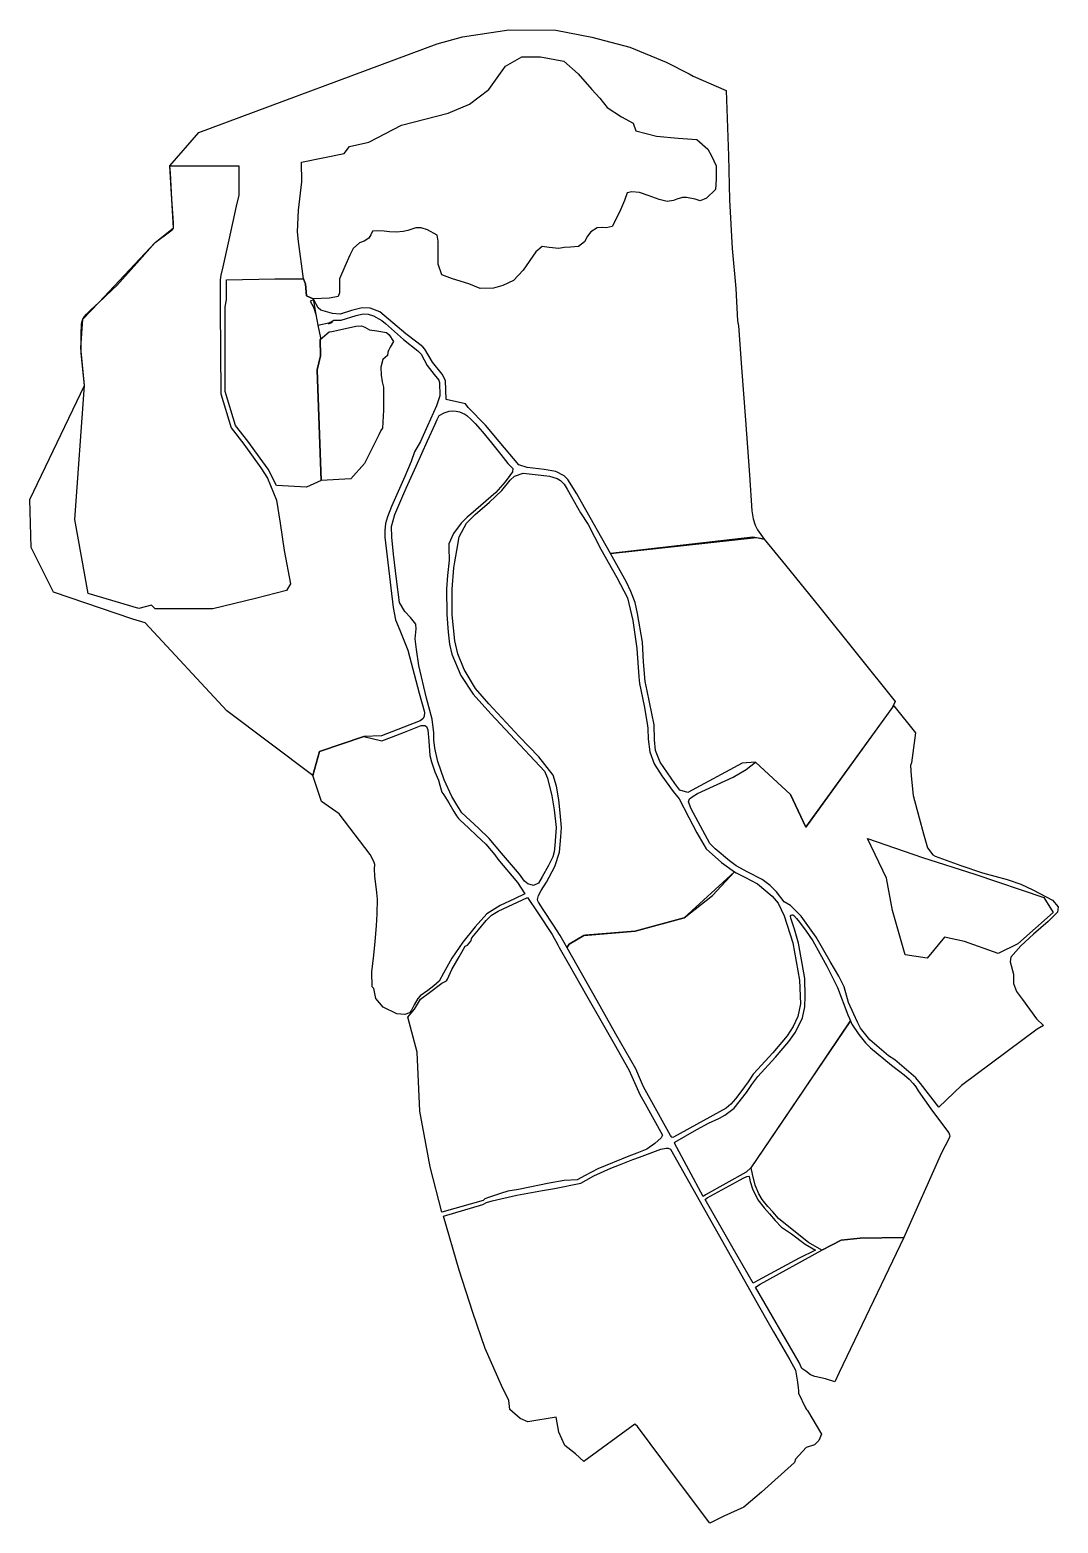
# Model space of a CAD drawing. Header units: inches. Extents: x 115125 to 116808, y 149963 to 152408.
import ezdxf

# ---------------------------------------------------------------- set-up
doc = ezdxf.new("R2010")
doc.units = ezdxf.units.IN
doc.header["$MEASUREMENT"] = 0
doc.layers.add('Dormitory', color=7, linetype='Continuous')

msp = doc.modelspace()

# ---------------------------------------------------------------- linework, layer by layer
at = {"layer": 'Dormitory'}
for points in [[(115616.8, 151928.5), (115614, 151926.5), (115620.5, 151929.2), (115616.8, 151928.5), (115622.9, 151932.6), (115634.8, 151932.7), (115659.7, 151940.4), (115670.8, 151942.8), (115679.3, 151942.2), (115687.6, 151939.6), (115701.4, 151931.8), (115707.2, 151926.8), (115737.1, 151900.6), (115760.5, 151882.5), (115765.9, 151876.7), (115775.6, 151858.3), (115787.3, 151843.4), (115794.6, 151834), (115795.9, 151830.6), (115796.4, 151808.5), (115790.7, 151792.5), (115776, 151759.3), (115764.5, 151733.7), (115754.9, 151717.2), (115749.5, 151701.1), (115739.2, 151676.8), (115717.1, 151627.7), (115710.6, 151610.6), (115707.5, 151599.4), (115706.2, 151588.1), (115706.6, 151577.4), (115720.2, 151462.3), (115723.8, 151441.7), (115731, 151424.7), (115743.8, 151392.1), (115762.5, 151321.7), (115771.2, 151290.9), (115771, 151283.8), (115768.4, 151279.6), (115764, 151276.6), (115701.1, 151252.2), (115671.9, 151251), (115599.2, 151226.3), (115588.7, 151187.2), (115447.7, 151292.9), (115313.8, 151437.1), (115293.9, 151443.2), (115164, 151487.3), (115127.5, 151560.4), (115125.3, 151638.9), (115215, 151825.5), (115208.6, 151887), (115212.2, 151934.2), (115238.2, 151961.6), (115330.4, 152059.5), (115360.4, 152083.6), (115354.6, 152185), (115402, 152239.7), (115792.2, 152384.8), (115833.7, 152396.3), (115909.2, 152407.8), (115986.2, 152407.1), (116045.4, 152395.9), (116107.5, 152379.7), (116166.7, 152355.1), (116204.5, 152335.9), (116211.3, 152331.8), (116265.2, 152308.3), (116268.9, 152201.3), (116270.4, 152129.6), (116275.1, 152049.9), (116280.9, 151984.6), (116283.8, 151931.2), (116285.4, 151923.1), (116290.2, 151855), (116296.5, 151768.7), (116303.1, 151679.1), (116307.3, 151620.5), (116309.5, 151607.2), (116312.7, 151596.9), (116316.5, 151589.4), (116321.6, 151581.6), (116327.4, 151574.2), (116309, 151577.1), (116075.6, 151550.3), (116028.2, 151634.5), (116020.8, 151647.9), (116006.1, 151671.9), (116000, 151677.7), (115986.3, 151685), (115967.1, 151688.2), (115939.3, 151691.4), (115925.7, 151695.9), (115893.5, 151733.8), (115871, 151760.8), (115842.7, 151789.7), (115838.3, 151795.7), (115806.7, 151802.6), (115805.9, 151833.9), (115800.2, 151844.2), (115784.3, 151863.6), (115772, 151884.8), (115768.3, 151889), (115759, 151896.4), (115740.9, 151910.4), (115698.4, 151946.1), (115682.2, 151952), (115669.5, 151952.7), (115651.7, 151948.4), (115633.5, 151942.6), (115620.9, 151943.4), (115601.6, 151949.1), (115597.1, 151952.6), (115590, 151965.8), (115584, 151963.7), (115589.5, 151953.7), (115593.4, 151941.9), (115596.9, 151924.3)], [(115569.7, 152191.3), (115639.8, 152205.4), (115648.4, 152217.1), (115680.3, 152223.9), (115733.5, 152251.5), (115810.2, 152271.4), (115844.7, 152286.1), (115876.4, 152310.2), (115903.9, 152348.3), (115930.7, 152363.4), (115961.2, 152363.4), (115999.5, 152356.8), (116022.7, 152335.6), (116045.2, 152310.4), (116058.4, 152295.9), (116070.3, 152280.7), (116093.5, 152265.5), (116112.6, 152254.9), (116117.3, 152242.3), (116151, 152233.7), (116186.7, 152230.4), (116217.1, 152228.4), (116235, 152212.6), (116241, 152201.3), (116248.9, 152185.4), (116248.9, 152163.6), (116247.6, 152146.4), (116233.1, 152132.5), (116222.7, 152127.7), (116214.3, 152130.7), (116199.9, 152133.5), (116193.6, 152133.1), (116184.2, 152130.5), (116178.8, 152128.5), (116168.5, 152126.9), (116155.3, 152130.1), (116137.4, 152136.6), (116123.3, 152141.4), (116110.7, 152142.8), (116102.9, 152140.9), (116098.7, 152128.5), (116090.4, 152109.1), (116078.6, 152085.8), (116068.7, 152083.8), (116062.4, 152084.1), (116054.1, 152083.6), (116043.5, 152077.4), (116038.2, 152069.9), (116033.1, 152060.5), (116023.3, 152052.9), (116010.5, 152052), (116000, 152051.4), (115991.4, 152050.1), (115975.1, 152051.7), (115964, 152053), (115953.3, 152044.3), (115932.7, 152014.6), (115916.8, 151997.7), (115899.4, 151989.2), (115884.5, 151985), (115862.3, 151984.5), (115843.8, 151991.8), (115817.4, 152000), (115799.9, 152006.7), (115793.5, 152024.2), (115793.5, 152041.6), (115793.5, 152061.7), (115792.2, 152071.6), (115776.1, 152080.5), (115765.9, 152083.8), (115757.2, 152083.6), (115744.2, 152079.5), (115736.3, 152077.5), (115725, 152076.8), (115714, 152077), (115705.3, 152078.1), (115694.7, 152078.9), (115686.4, 152078), (115683.2, 152072.4), (115680.2, 152067), (115672.4, 152062), (115664.8, 152059), (115654.7, 152050), (115649.3, 152038.8), (115641, 152020.2), (115632.3, 152000), (115632.1, 151977.2), (115630.1, 151971), (115615.6, 151968.3), (115589.1, 151967.3), (115578.2, 151972.1), (115576.4, 151991.5), (115573, 152000), (115565.3, 152061.4), (115563.6, 152076.9), (115565.1, 152112.5), (115570.4, 152159)], [(115437.9, 151811.9), (115454.8, 151756.5), (115475.7, 151729.7), (115503.3, 151691), (115514.4, 151673.7), (115528.9, 151637.8), (115535.1, 151600.1), (115541.4, 151555.6), (115552.2, 151500.6), (115545.6, 151490.1), (115494.6, 151477), (115424.8, 151459.7), (115330.4, 151459.7), (115324.2, 151465.9), (115303.7, 151460.7), (115220.9, 151484.8), (115198.7, 151606), (115215, 151825.5), (115209.4, 151878.7), (115209.1, 151909.7), (115209.8, 151926.1), (115210.4, 151929), (115212.2, 151934.2), (115214.8, 151938.7), (115217.9, 151942.4), (115225.3, 151949.5), (115238.2, 151961.6), (115247.5, 151970.4), (115261.3, 151983.4), (115267.8, 151989.5), (115300.5, 152026.1), (115330.4, 152059.5), (115356.1, 152078.7), (115359.3, 152081.3), (115360.4, 152083.6), (115360.2, 152091.7), (115357.9, 152130.5), (115355.3, 152173.3), (115354.6, 152185), (115467.3, 152185.3), (115467.4, 152139.3), (115467.2, 152137.4), (115463.1, 152118.9), (115450.8, 152063.8), (115441.1, 152020), (115438, 152006.2), (115437.1, 151998.6), (115437.1, 151975.2), (115436.9, 151952.2)], [(115447.1, 151998.6), (115526.4, 152000), (115573, 152000), (115576.4, 151991.5), (115578.2, 151972.1), (115589.1, 151967.3), (115593.4, 151941.9), (115596.9, 151924.3), (115600.8, 151903.7), (115600.4, 151900.8), (115601.3, 151874.2), (115595.8, 151851.2), (115596.1, 151835.3), (115602.3, 151670), (115578.4, 151659), (115528.9, 151661.8), (115515.5, 151688.4), (115502.3, 151706.7), (115482.1, 151734.6), (115462, 151760.2), (115445.1, 151815.7), (115445.1, 151954.2), (115447.1, 151965.8)], [(115602.3, 151670), (115596.1, 151835.3), (115595.8, 151851.2), (115601.3, 151874.2), (115600.4, 151900.8), (115615.3, 151913.3), (115619.6, 151914.2), (115642, 151919), (115658.7, 151922.6), (115668.4, 151923.4), (115673.4, 151921.2), (115681.3, 151916.9), (115693.1, 151915.3), (115709, 151912.5), (115713.5, 151908.7), (115720.6, 151897.7), (115715.2, 151888.3), (115712.2, 151883.1), (115711.5, 151879.3), (115710.8, 151874.5), (115703.1, 151868), (115699.7, 151855.5), (115700.3, 151842.6), (115702.2, 151831.4), (115704.2, 151822.8), (115704.3, 151785), (115702.7, 151755.5), (115699.7, 151752), (115696.5, 151744.6), (115673.2, 151697.9), (115650.5, 151672.9)], [(115949.8, 151006.9), (115940.4, 151009.7), (115935, 151014), (115927, 151025.4), (115897.6, 151060.1), (115877.4, 151083.8), (115859.7, 151101), (115832.4, 151126), (115824, 151139.2), (115815.8, 151152.5), (115803.5, 151179.7), (115793.2, 151210.1), (115788.3, 151231.5), (115786.8, 151245.3), (115786.6, 151256.7), (115783.6, 151279), (115774.7, 151313.6), (115761.9, 151367.2), (115758.1, 151393.4), (115756, 151410.5), (115757.6, 151426.9), (115757.1, 151434.6), (115748.2, 151445.8), (115739.3, 151455.4), (115730.2, 151470), (115725.5, 151508.6), (115720.8, 151549.2), (115717.8, 151577.1), (115717.4, 151594.9), (115722.7, 151614.4), (115735.7, 151644.8), (115741.3, 151657.2), (115757.5, 151693.3), (115776.3, 151735.2), (115788.5, 151762.3), (115791.8, 151769.8), (115795.5, 151776.4), (115803.3, 151781), (115811.6, 151783.4), (115817.5, 151784), (115823.4, 151783.6), (115828.5, 151782.4), (115837.2, 151778.8), (115840.8, 151776.5), (115847.8, 151770), (115854, 151763.4), (115866.1, 151749.6), (115881.1, 151731.6), (115896.4, 151712.6), (115907.8, 151698), (115916.1, 151689.7), (115915.3, 151684.1), (115911.1, 151678.1), (115903.5, 151668), (115887.9, 151650.4), (115871.6, 151635.9), (115847.4, 151614.9), (115841.4, 151610), (115831.5, 151600), (115818.5, 151583), (115811.4, 151566.4), (115811.3, 151559), (115811.5, 151539.5), (115808.8, 151514.5), (115807.3, 151492.8), (115807.8, 151450.7), (115810.2, 151421.9), (115812.2, 151402), (115816, 151385.8), (115830.8, 151350.8), (115850.9, 151320.3), (115879.7, 151288.1), (115911.7, 151253.9), (115967.9, 151194.1), (115972.9, 151182.9), (115980, 151153.9), (115983.4, 151131), (115986.7, 151101.9), (115984.6, 151072.6), (115983.5, 151062.3), (115981.3, 151054.1), (115974.4, 151039.6), (115963.7, 151020.9), (115957.7, 151010.5)], [(116278.7, 151029.3), (116196.4, 150954), (116115.9, 150932.2), (116034.6, 150925.8), (116031.9, 150925), (116008.2, 150910.7), (116005.8, 150907.4), (116004.6, 150904.6), (115999.9, 150913.6), (115993.6, 150924.9), (115982.5, 150942.2), (115965.6, 150967.4), (115958.1, 150979.5), (115956.9, 150982), (115956.5, 150983.9), (115957.8, 150990.3), (115962.2, 150998.8), (115971.1, 151012.6), (115984.7, 151038.2), (115992.5, 151061.5), (115994.5, 151086.4), (115995.5, 151102), (115993.2, 151126), (115991, 151147.2), (115987.3, 151169.8), (115982.1, 151187.3), (115958.4, 151217.5), (115926.4, 151251.1), (115876.5, 151304.5), (115855, 151329.6), (115836.2, 151360.6), (115825.6, 151386), (115820.8, 151407.5), (115816.7, 151450.2), (115816.4, 151492), (115819.2, 151526.9), (115820.9, 151536.7), (115824.3, 151555.4), (115827.8, 151577.5), (115840, 151600.3), (115854.4, 151614.3), (115877.6, 151634.3), (115898.1, 151653.6), (115911.8, 151670.3), (115918.6, 151677.1), (115932.8, 151682.1), (115962, 151678.6), (115975.7, 151677), (115988.3, 151673.5), (115993.9, 151670.2), (116000, 151663.9), (116004.9, 151655.6), (116011.8, 151643.4), (116026.6, 151617), (116039, 151597.7), (116059.8, 151557.5), (116086.1, 151511.4), (116103.5, 151478), (116112.1, 151440.9), (116118.6, 151394.7), (116121.9, 151348.7), (116123.3, 151337.7), (116130.6, 151301.3), (116136.6, 151269), (116136.7, 151263.7), (116137.6, 151246.5), (116139.9, 151225.9), (116147.3, 151206), (116159.8, 151186.2), (116178.4, 151160.7), (116187.9, 151148.6), (116203.9, 151118.3), (116217.2, 151093.2), (116232.3, 151067.2), (116257.7, 151044.4)], [(116202.4, 151159.1), (116189.4, 151163.1), (116180.8, 151174), (116157.2, 151208.7), (116149.3, 151228), (116147.9, 151245.2), (116147.1, 151270.1), (116135.7, 151325.4), (116132.7, 151340.7), (116129.9, 151373.3), (116128, 151405.2), (116120.1, 151452.5), (116115.9, 151470.3), (116109.3, 151488.5), (116101.8, 151503.8), (116075.6, 151550.3), (116314.6, 151576.5), (116327.4, 151574.2), (116362.2, 151531.6), (116418.2, 151461.8), (116542, 151307.9), (116537.4, 151299), (116395.4, 151102.6), (116370.6, 151155.9), (116313.3, 151209.1), (116291.3, 151207.1)], [(116613.2, 150643.9), (116583.4, 150682.8), (116575.5, 150691.8), (116541.4, 150721.4), (116530.6, 150727.8), (116500, 150754.1), (116484.9, 150773.5), (116480.2, 150783.3), (116474, 150796.3), (116465.5, 150815.6), (116458.4, 150841), (116449.7, 150858.3), (116435.2, 150882.6), (116412.6, 150922.5), (116387.7, 150956.8), (116370.6, 150974), (116359.9, 150980), (116347.3, 150996.6), (116337.3, 151006.8), (116324.2, 151016.7), (116300.8, 151028.9), (116281.4, 151039), (116270.4, 151047.1), (116246.9, 151067), (116238.5, 151075.8), (116227.1, 151096.7), (116207.6, 151132.3), (116203.3, 151143.9), (116205.2, 151148.6), (116211.1, 151153.4), (116218.2, 151157.5), (116276.6, 151184.1), (116298, 151196.7), (116313.3, 151209.1), (116370.6, 151155.9), (116395.4, 151102.6), (116539.6, 151301), (116575.1, 151257.1), (116568.5, 151207.8), (116566.9, 151203.3), (116567.9, 151186.3), (116571.2, 151154.3), (116581, 151117.5), (116587.9, 151091.6), (116594.5, 151068.4), (116603.3, 151057.2), (116607.1, 151055.1), (116649.2, 151039.8), (116684.5, 151027.7), (116724.8, 151016.6), (116747.6, 151009.2), (116767.1, 151000), (116799.4, 150983.1), (116808.5, 150971.8), (116807.3, 150963.2), (116792.3, 150948.2), (116767.9, 150927.4), (116747.2, 150907.9), (116731.3, 150889.5), (116730, 150881.8), (116735.4, 150862), (116735.2, 150846.3), (116740.6, 150833.4), (116750.2, 150820), (116773.3, 150788.8), (116784.6, 150777.8), (116774.2, 150771.9), (116650.1, 150679.6)], [(115935.8, 150993.1), (115918.8, 150985.1), (115895.2, 150974.4), (115873.1, 150960.5), (115854.4, 150939.1), (115833.9, 150914.4), (115816.2, 150887.9), (115802.6, 150863.3), (115795.3, 150850.2), (115786.6, 150842.5), (115776.7, 150835.2), (115764.2, 150826.3), (115760.2, 150821.8), (115754.3, 150811.3), (115750, 150802.6), (115746.6, 150798.6), (115739.2, 150795.6), (115726, 150796.6), (115703.4, 150807.9), (115691.5, 150822), (115688.6, 150838.3), (115685.9, 150841.1), (115685.3, 150865.8), (115688.1, 150892.8), (115690.5, 150915.1), (115693, 150940.9), (115693.8, 150960.4), (115694.5, 150984.6), (115693.1, 150995.2), (115690, 151022.4), (115689.7, 151034.4), (115689.9, 151041.4), (115688.5, 151046.3), (115682.1, 151057.6), (115631.8, 151124.4), (115602.5, 151144.5), (115588.7, 151187.2), (115599.2, 151226.3), (115671.9, 151251), (115701.6, 151243.8), (115717.3, 151249.9), (115738.6, 151258.2), (115766.1, 151268.9), (115771.7, 151268.9), (115774.5, 151267.2), (115777, 151261.8), (115778.3, 151243.2), (115780, 151219.5), (115782.8, 151209.3), (115788.2, 151192.8), (115794, 151179.3), (115796.2, 151171.3), (115799.8, 151159.6), (115802.9, 151155.3), (115811.1, 151142.5), (115819.3, 151127.9), (115823.7, 151121), (115827.1, 151116.7), (115829.3, 151114.5), (115843.9, 151100.6), (115856.5, 151088.8), (115871.5, 151074.6), (115886.6, 151057), (115891.3, 151050.2), (115923.3, 151012.1)], [(116496.6, 151084.1), (116586.4, 151052.8), (116672.2, 151025.7), (116785.3, 150987), (116800.2, 150962.6), (116742.5, 150911.2), (116710.2, 150895.6), (116655.3, 150915.4), (116622.6, 150922.4), (116593.9, 150887.9), (116558.2, 150893.5), (116537.3, 150966.2), (116527.3, 151018.7)], [(116179, 150595), (116177.3, 150594.4), (116175.9, 150594.7), (116173.8, 150597.4), (116140.6, 150657.5), (116130, 150677.1), (116125.1, 150688.7), (116117.3, 150706.5), (116084.7, 150763.6), (116054.1, 150817.9), (116004.6, 150904.6), (116005.8, 150907.4), (116008.2, 150910.7), (116031.9, 150925), (116115.9, 150932.2), (116196.4, 150954), (116242.5, 150990.5), (116278.7, 151029.3), (116281.2, 151027.5), (116295.4, 151020.4), (116316.4, 151009.9), (116340.3, 150989.3), (116350.3, 150977.8), (116360, 150957), (116374.3, 150913.3), (116385.3, 150851.8), (116386.5, 150813.2), (116382.4, 150792.5), (116374.7, 150776.1), (116364.9, 150760.9), (116341.6, 150733), (116316.6, 150705.5), (116309.5, 150697.8), (116300.9, 150685.7), (116289.3, 150668.9), (116280.5, 150657.5), (116272.6, 150649), (116265.2, 150642.6)], [(115940, 150987.1), (115956.7, 150962), (115980.2, 150926.6), (115989.7, 150909.7), (115992, 150905.5), (116008.6, 150875.8), (116036.5, 150826.9), (116062.2, 150781.9), (116082, 150747.5), (116105.9, 150704.9), (116110.6, 150694.4), (116123.6, 150665), (116132.5, 150649.4), (116160.8, 150598.1), (116158.7, 150593.6), (116148.5, 150584.3), (116135.5, 150575.5), (116118.7, 150568.6), (116105.8, 150563.9), (116055, 150543.2), (116034.5, 150532.3), (116021.4, 150525.1), (116000, 150523.9), (115975.6, 150519.3), (115925.3, 150509.4), (115907.8, 150506.6), (115895.8, 150502.6), (115876.2, 150496), (115870.2, 150493.9), (115867.2, 150491.3), (115799.9, 150472.2), (115780.4, 150546.2), (115763.4, 150637.3), (115759.1, 150734.2), (115744.2, 150791.5), (115754.8, 150804.2), (115764.7, 150820.6), (115779.7, 150831.9), (115799.6, 150846.9), (115807.3, 150851.1), (115808.7, 150853.8), (115816.1, 150869.4), (115828.2, 150890.2), (115832.2, 150897.8), (115837.9, 150907.8), (115841.5, 150909.1), (115846.9, 150916), (115848.7, 150921.4), (115859.6, 150934.3), (115872.5, 150949.7), (115881.2, 150958.2), (115892.1, 150965.1)], [(116370.6, 150956.9), (116371.6, 150958.5), (116373.2, 150959), (116374.4, 150958.7), (116375.9, 150957.6), (116380.4, 150953.1), (116385, 150947.1), (116395.8, 150932.1), (116406.8, 150916.5), (116429.7, 150874.8), (116447.2, 150839.9), (116464.5, 150795.4), (116466.9, 150789.4), (116468.8, 150785.2), (116305.4, 150544.5), (116297.7, 150537.5), (116231.5, 150500.5), (116227.5, 150497.8), (116180.3, 150585.1), (116180.9, 150586.9), (116217.1, 150607.2), (116237.4, 150618.5), (116246.2, 150622.3), (116254.2, 150625.8), (116262.7, 150630.9), (116278.3, 150642.2), (116298.5, 150667.8), (116307.3, 150681.3), (116317.1, 150694.3), (116346.1, 150726), (116367.8, 150751.6), (116378.5, 150766.8), (116389.9, 150790), (116393.9, 150808.5), (116394.5, 150825.5), (116393.6, 150854.7), (116389.4, 150879.2), (116383.6, 150912.7), (116377.1, 150935.4), (116371, 150953.6)], [(116468.8, 150785.2), (116471, 150780.1), (116482.1, 150762.8), (116493.1, 150749.5), (116501.6, 150740.9), (116535.6, 150712.9), (116556.2, 150697), (116564.9, 150689.7), (116571.4, 150682.6), (116575.7, 150677.1), (116579.5, 150670.6), (116599.9, 150641), (116617.7, 150618), (116629.5, 150602.1), (116630.9, 150598.9), (116631.2, 150596.4), (116629.7, 150592.4), (116617.6, 150569.3), (116556, 150430.5), (116484.3, 150429.4), (116453.4, 150426.4), (116421.9, 150409.8), (116399.7, 150422.6), (116381.2, 150436.9), (116350.5, 150461.8), (116341.6, 150472.6), (116333.5, 150481.2), (116323.8, 150493), (116318.4, 150502), (116312.3, 150516.3), (116308.1, 150534.3), (116305.8, 150544.6), (116375.5, 150646.6)], [(116398.5, 150147.6), (116421, 150108.8), (116416.7, 150098.2), (116409.5, 150091.2), (116396.1, 150086.9), (116378.4, 150067.9), (116377.2, 150062), (116322.9, 150013.5), (116294.2, 149989.1), (116261.2, 149974.3), (116238.2, 149963), (116182.4, 150037.6), (116120.2, 150121), (116115.7, 150124.8), (116032, 150063.6), (116018.3, 150076.4), (116001, 150090.2), (115991.3, 150111.7), (115986.9, 150136.4), (115940.5, 150128.7), (115928, 150134.4), (115910.9, 150148.9), (115909.2, 150164), (115897.3, 150188.3), (115870.5, 150248.6), (115850.2, 150307.7), (115828.1, 150377), (115802.6, 150465.6), (115866.7, 150484.5), (115872.8, 150487.7), (115882.2, 150490.5), (115922.4, 150500), (115964.5, 150507.8), (115984.3, 150511.1), (116027.3, 150519.4), (116035.7, 150524.5), (116048.7, 150531.6), (116076.3, 150544.1), (116090.6, 150549.7), (116112.4, 150558.2), (116123.4, 150562.4), (116157.9, 150575.2), (116167.1, 150576.7), (116170.1, 150576.6), (116174, 150575.4), (116320.2, 150315.7), (116331.4, 150295.5), (116342.4, 150276.4), (116369.4, 150230.2), (116378.5, 150213.6), (116381.8, 150193.9), (116382.9, 150184.7), (116383.5, 150179.9), (116383.5, 150176), (116394.8, 150151.6), (116396.7, 150148.8)], [(116230.5, 150492.6), (116234.1, 150495.5), (116288.1, 150525), (116292.9, 150527.6), (116298.7, 150530.6), (116302.1, 150531), (116302.9, 150530.3), (116304.3, 150522.3), (116308.3, 150510.3), (116316.8, 150492.5), (116327.2, 150479.1), (116336.1, 150469.6), (116345.3, 150458.4), (116355.9, 150447.5), (116372.1, 150436.4), (116394.5, 150419.7), (116411.2, 150409.7), (116384.4, 150396.9), (116317, 150360.1), (116309.4, 150355.6), (116276.5, 150412.8)], [(116320.8, 150354.4), (116421.9, 150409.8), (116453.4, 150426.4), (116484.3, 150429.4), (116556, 150430.5), (116450, 150209.6), (116442.9, 150194.3), (116427.9, 150199), (116410.2, 150203), (116402.9, 150205.9), (116395.3, 150211.5), (116389.2, 150215.9), (116384.4, 150225.8), (116313.1, 150349.1)]]:
    msp.add_lwpolyline(points, close=True, dxfattribs=at)

doc.saveas('drawing.dxf')
